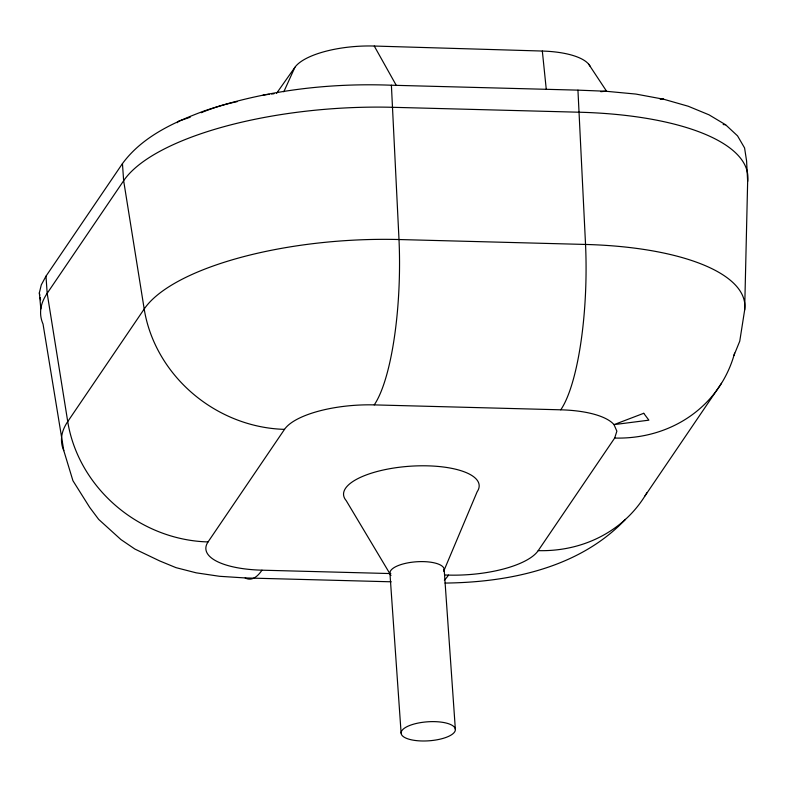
<?xml version="1.0" encoding="UTF-8"?>
<svg xmlns="http://www.w3.org/2000/svg" width="787" height="787" viewBox="0 0 787 787"><rect width="100%" height="100%" fill="white"/><g stroke="black" fill="none" stroke-linecap="round" stroke-linejoin="round"><path stroke-width="1.18" d="M733.966 355.37L739.76 341.165L744.659 309.98L747.65 181.472L746.588 160.951L744.581 147.956L737.537 135.856L725.594 124.749L709.018 114.823L688.202 106.235L663.657 99.231L635.876 94.066L605.646 91.233L577.943 90.141L391.395 85.222C328.071 82.783 264.176 90.633 204.059 111.006C173.691 122.31 142.162 136.761 122.447 163.617L45.98 276.188L41.288 284.864L39.35 292.882L40.835 308.858M444.822 575.002L448.501 575.1A74.165 25.971 -4 0 0 538.21 550.634L614.677 438.054L616.87 431.168L614.008 424.626A74.165 25.971 -4 0 0 560.767 409.811L374.228 404.892A74.165 25.971 -4 0 0 284.52 429.358L208.053 541.928A137.007 123.716 34.2 0 1 67.731 421.586L47.181 293.315L45.98 276.188M443.848 570.85L477.168 491.727A67.967 23.807 -4 0 0 410.175 466.219A67.967 23.807 -4 0 0 346.172 500.571L390.972 575.513M283.802 91.784L294.899 67.328A65.252 22.853 -4 0 1 374.258 46.039L542.332 51.047A65.252 22.853 -4 0 1 590.024 66.128M645.006 495.889L721.472 383.308M276.512 93.397L294.899 67.328M625.478 519.361C579.448 567.889 509.573 582.35 445.039 583.069M177.144 122.713L178.797 121.119L190.247 117.204M201.157 112.728C212.598 107.957 224.993 104.13 237.182 101.651M263.173 95.03L269.174 94.322M271.574 94.027L273.974 93.742M600.845 91.695L605.646 91.233M660.234 99.3L663.657 99.231L661.267 99.034M208.053 541.928A74.165 25.971 -4 0 0 261.963 570.182L390.824 573.575M122.447 163.617L123.648 180.735L47.181 293.315A222.632 77.972 -4 0 0 43.029 324.018L63.796 450.646L72.935 480.719L89.669 507.359L98.67 519.39L120.932 539.567L134.911 549.07L159.741 560.954L175.983 567.643L196.179 572.828L219.543 576.3L245.19 577.943L391.237 581.8M723.164 124.562L725.594 124.749M588.745 64.259L606.688 91.4M374.258 46.039L396.333 85.478M39.35 292.882L39.753 295.204M40.157 297.516L40.57 299.837M542.332 51.047L546.247 89.118M577.943 90.141L585.538 244.452A137.007 34.077 -88.5 0 1 560.767 409.811M444.173 569.454L455.368 729.47A27.191 9.523 -4 0 1 415.083 740.459A27.191 9.523 -4 0 1 414.267 723.981A27.191 9.523 -4 0 1 455.368 729.47M391.395 85.222L398.999 239.533A137.007 34.077 -88.5 0 1 374.228 404.892M389.929 573.113L401.114 733.13M284.52 429.358A137.007 123.716 34.2 0 1 144.198 309.016L123.648 180.735A222.632 77.972 -4 0 1 392.939 107.307L579.488 112.226A222.632 77.972 -4 0 1 747.65 181.472M734.605 353.107A137.007 123.716 34.2 0 1 614.677 438.054M63.796 450.646A210.65 73.771 -4 0 1 67.731 421.586L144.198 309.016A210.65 73.771 -4 0 1 398.999 239.533L585.538 244.452A210.65 73.771 -4 0 1 744.659 309.98M390.421 574.736A27.191 9.523 -4 0 1 416.579 561.77A27.191 9.523 -4 0 1 443.838 571.136M646.884 492.76A137.007 123.716 34.2 0 1 538.21 550.634M261.963 570.182A137.007 34.077 -88.5 0 1 245.19 577.943M448.501 575.1A137.007 34.077 -88.5 0 1 444.36 580.117M643.736 413.293L614.008 424.626L648.882 420.169L643.736 413.293"/></g></svg>
